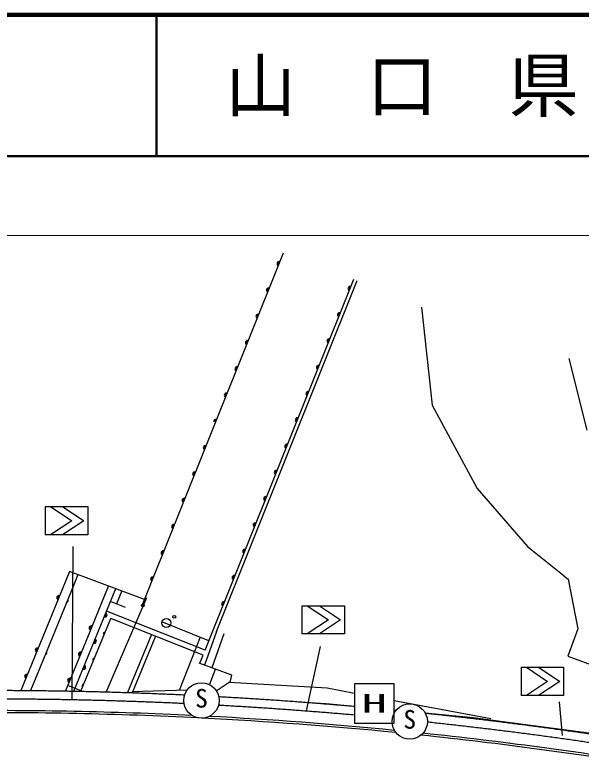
# Model space of a CAD drawing. Units: millimetres, scale not verified. Extents: x 40000 to 680000, y 20000 to 380000.
# Drawn here: x 322995 to 363038, y 327492 to 380000 of the extents above; entities that cross this region are included whole.
import ezdxf
from ezdxf.enums import TextEntityAlignment as Align

# ---------------------------------------------------------------- set-up
doc = ezdxf.new("R2010")
doc.units = ezdxf.units.MM
doc.header["$LTSCALE"] = 1000
for name, color, linetype, lineweight in [('M-BGD', 7, 'Continuous', 25), ('M-STR-HTXT', 7, 'Continuous', 13), ('M-STR-STR1', 1, 'Continuous', 25), ('M-STR-STRC', 7, 'Continuous', 25), ('M-TTL', 2, 'Continuous', 140), ('M-TTL-LINE', 7, 'Continuous', 50)]:
    doc.layers.add(name, color=color, linetype=linetype, lineweight=lineweight)
doc.layers.add('M-TTL-TXT', color=7, linetype='Continuous')
doc.styles.add('ＭＳ ゴシック', font='')
doc.styles.get('ＭＳ ゴシック').set_extended_font_data('MS Gothic')

msp = doc.modelspace()

# ---------------------------------------------------------------- linework, layer by layer
at = {"layer": 'M-BGD'}
for p, q in [((331993, 338226), (341991, 363161)), ((336445, 335056), (346970, 361304)), ((337251, 336392), (347203, 361211)), ((351753, 359324), (352494, 352385)), ((363470, 350629), (362184, 355695)), ((352494, 352385), (355688, 346496)), ((355688, 346496), (359250, 342384)), ((359250, 342384), (361829, 340319)), ((326869, 340623), (325400, 337038)), ((332164, 338655), (326869, 340623)), ((327456, 340405), (327253, 339910)), ((361822, 340324), (361829, 340319)), ((361822, 340322), (361829, 340316)), ((361822, 340322), (362115, 340087)), ((327253, 339910), (326047, 336968)), ((362115, 340087), (362815, 336572)), ((327162, 332165), (330130, 339411)), ((329614, 339602), (329430, 339153)), ((330566, 339249), (330190, 338332)), ((329430, 339153), (328169, 336075)), ((332315, 338761), (329450, 332110)), ((330822, 338080), (329759, 338504)), ((336445, 335056), (329483, 337830)), ((327658, 332154), (329771, 337310)), ((336306, 334707), (329771, 337310)), ((325400, 337038), (323424, 332215)), ((326048, 336968), (324778, 333869)), ((336716, 335732), (333398, 337054)), ((328169, 336075), (326571, 332176)), ((332654, 336162), (330963, 332064)), ((337251, 336392), (336405, 334008)), ((337779, 336208), (336929, 333813)), ((362815, 336572), (362095, 334635)), ((332941, 336047), (331293, 332053)), ((336108, 335974), (334603, 332216)), ((336074, 334130), (336306, 334707)), ((362095, 334635), (373092, 330547)), ((338343, 333287), (336020, 334151)), ((324778, 333869), (324098, 332210)), ((336754, 332616), (337184, 333718)), ((338217, 332803), (338343, 333287)), ((327730, 332153), (326730, 332564)), ((337239, 332181), (338142, 332807)), ((338142, 332807), (345084, 332388)), ((345084, 332388), (347019, 332026)), ((335179, 332236), (331257, 332102)), ((349819, 331503), (356641, 330227)), ((349819, 330827), (349956, 330814)), ((356628, 330128), (365855, 328917)), ((358400, 329865), (358413, 329863)), ((358409, 329894), (358422, 329892)), ((358210, 329284), (358223, 329282))]:
    msp.add_line(p, q, dxfattribs=at)
for points in [[(343458, 331384), (344998, 331291), (347019, 331097)], [(352007, 330616), (354413, 330385), (355414, 330289), (356628, 330128)]]:
    msp.add_lwpolyline(points, dxfattribs=at)
for centre, radius in [((332041, 338209), 100), ((333703, 336982), 325), ((334267, 337424), 100)]:
    msp.add_circle(centre, radius, dxfattribs=at)
for centre, radius, start, end in [((341683, 362392), 150, 68.1502, 248.1501), ((341683, 362392), 75.1, 68.1502, 248.1501), ((346704, 360641), 150, 68.1502, 248.1501), ((340937, 360533), 150, 68.1502, 248.1501), ((340937, 360533), 75.1, 68.1502, 248.1501), ((346704, 360641), 75.1, 68.1502, 248.1501), ((340192, 358674), 150, 68.1502, 248.1501), ((340192, 358674), 75.1, 68.1502, 248.1501), ((345959, 358782), 150, 68.1502, 248.1501), ((345959, 358782), 75.1, 68.1502, 248.1501), ((345214, 356923), 150, 68.1502, 248.1501), ((339446, 356815), 150, 68.1502, 248.1501), ((339446, 356815), 75.1, 68.1502, 248.1501), ((345214, 356923), 75.1, 68.1502, 248.1501), ((338701, 354956), 150, 68.1502, 248.1501), ((338701, 354956), 75.1, 68.1502, 248.1501), ((344468, 355064), 150, 68.1502, 248.1501), ((344468, 355064), 75.1, 68.1502, 248.1501), ((337956, 353097), 150, 68.1502, 248.1501), ((337956, 353097), 75.1, 68.1502, 248.1501), ((343723, 353205), 150, 68.1502, 248.1501), ((343723, 353205), 75.1, 68.1502, 248.1501), ((337210, 351238), 150, 68.1502, 188.5476), ((337210, 351238), 75.1, 68.1502, 229.3521), ((342977, 351346), 150, 68.1502, 248.1501), ((342977, 351346), 75.1, 68.1502, 248.1501), ((336465, 349380), 150, 68.1502, 248.1501), ((336465, 349380), 75.1, 68.1502, 248.1501), ((342232, 349487), 150, 68.1502, 248.1501), ((342232, 349487), 75.1, 68.1502, 248.1501), ((335719, 347521), 150, 68.1502, 248.1501), ((341487, 347628), 150, 68.1502, 248.1501), ((341487, 347628), 75.1, 68.1502, 248.1501), ((335719, 347521), 75.1, 68.1502, 248.1501), ((334974, 345662), 150, 68.1502, 248.1501), ((334974, 345662), 75.1, 68.1502, 248.1501), ((340741, 345769), 150, 68.1502, 248.1501), ((340741, 345769), 75.1, 68.1502, 248.1501), ((334229, 343803), 150, 68.1502, 248.1501), ((339996, 343910), 150, 68.1502, 248.1501), ((339996, 343910), 75.1, 68.1502, 248.1501), ((334229, 343803), 75.1, 68.1502, 248.1501), ((333483, 341944), 150, 68.1502, 248.1501), ((333483, 341944), 75.1, 68.1502, 248.1501), ((339250, 342051), 150, 68.1502, 248.1501), ((339250, 342051), 75.1, 68.1502, 248.1501), ((338505, 340193), 150, 68.1502, 248.1501), ((338505, 340193), 75.1, 68.1502, 248.1501), ((332738, 340085), 150, 68.1502, 248.1501), ((332738, 340085), 75.1, 68.1502, 248.1501), ((326110, 338770), 150, 67.7191, 247.719), ((326110, 338770), 75.1, 67.7191, 247.719), ((326696, 338552), 75.1, 247.719, 67.719), ((337760, 338334), 150, 68.1502, 248.1501), ((337760, 338334), 75.1, 68.1502, 248.1501), ((329371, 337557), 150, 247.719, 67.719), ((329371, 337557), 75.1, 247.719, 67.719), ((328397, 336631), 150, 67.7191, 247.719), ((328397, 336631), 75.1, 67.7191, 247.719), ((329335, 336246), 75.1, 67.7191, 247.719), ((328612, 335704), 150, 247.719, 67.719), ((328612, 335704), 75.1, 247.719, 67.719), ((324591, 335063), 150, 67.7191, 247.719), ((324591, 335063), 75.1, 67.7191, 247.719), ((325178, 334845), 75.1, 247.719, 67.719), ((327637, 334778), 150, 67.7191, 247.719), ((327637, 334778), 75.1, 67.7191, 247.719), ((327852, 333851), 150, 247.719, 67.719), ((328576, 334393), 75.1, 67.7191, 247.719), ((327852, 333851), 75.1, 247.719, 67.719), ((323832, 333210), 150, 67.7191, 247.719), ((323832, 333210), 75.1, 67.7191, 247.719), ((326878, 332924), 150, 67.7191, 247.719), ((326878, 332924), 75.1, 67.7191, 247.719), ((327817, 332540), 75.1, 67.7191, 247.719), ((321328, 39335), 291300, 87.11218, 90.52139), ((321328, 39335), 291450, 87.20662, 90.48591), ((321328, 39335), 291450, 84.38778, 86.96922), ((321328, 39335), 291300, 84.36301, 87.06366), ((321328, 39335), 291300, 80.69491, 84.01352), ((321328, 39335), 291450, 80.72596, 83.98875), ((321324, 39341), 291450, 82.77846, 82.78102)]:
    msp.add_arc(centre, radius, start, end, dxfattribs=at)
for points, knots in [([(319209, 331616), (319217, 331616), (319226, 331616), (319234, 331616), (319396, 331617), (319559, 331618), (319722, 331619), (319884, 331620), (320047, 331620), (320210, 331621), (320372, 331622), (320535, 331622), (320698, 331622), (320860, 331623), (321023, 331623), (321186, 331623), (321348, 331623), (321511, 331623), (321674, 331623), (321836, 331623), (321999, 331622), (322162, 331622), (322324, 331621), (322487, 331621), (322650, 331620), (322812, 331619), (322975, 331618), (323138, 331617), (323300, 331616), (323463, 331615), (323626, 331614), (323788, 331613), (323951, 331611), (324114, 331610), (324276, 331608), (324439, 331606), (324602, 331605), (324764, 331603), (324927, 331601), (325090, 331599), (325252, 331597), (325415, 331594), (325578, 331592), (325740, 331590), (325903, 331587), (326066, 331584), (326228, 331582), (326391, 331579), (326554, 331576), (326716, 331573), (326879, 331570), (327041, 331567), (327204, 331564), (327367, 331560), (327529, 331557), (327692, 331553), (327855, 331550), (328017, 331546), (328180, 331542), (328343, 331538), (328505, 331534), (328668, 331530), (328830, 331526), (328993, 331522), (329156, 331518), (329318, 331513), (329481, 331509), (329643, 331504), (329806, 331500), (329969, 331495), (330131, 331490), (330294, 331485), (330456, 331480), (330619, 331475), (330782, 331470), (330944, 331464), (331107, 331459), (331269, 331453), (331432, 331448), (331594, 331442), (331757, 331436), (331920, 331430), (332082, 331424), (332245, 331418), (332407, 331412), (332570, 331406), (332732, 331400), (332895, 331393), (333057, 331387), (333220, 331380), (333382, 331374), (333545, 331367), (333708, 331360), (333870, 331353), (334033, 331346), (334195, 331339), (334358, 331332), (334520, 331324), (334683, 331317), (334845, 331309), (334881, 331308), (334917, 331306), (334952, 331304)], [0, 0, 0, 0, 1, 1, 1, 2, 2, 2, 3, 3, 3, 4, 4, 4, 5, 5, 5, 6, 6, 6, 7, 7, 7, 8, 8, 8, 9, 9, 9, 10, 10, 10, 11, 11, 11, 12, 12, 12, 13, 13, 13, 14, 14, 14, 15, 15, 15, 16, 16, 16, 17, 17, 17, 18, 18, 18, 19, 19, 19, 20, 20, 20, 21, 21, 21, 22, 22, 22, 23, 23, 23, 24, 24, 24, 25, 25, 25, 26, 26, 26, 27, 27, 27, 28, 28, 28, 29, 29, 29, 30, 30, 30, 31, 31, 31, 32, 32, 32, 33, 33, 33, 34, 34, 34, 34]), ([(337399, 331180), (337522, 331173), (337646, 331166), (337769, 331159), (337932, 331150), (338094, 331141), (338256, 331131), (338419, 331122), (338581, 331112), (338744, 331102), (338906, 331093), (339068, 331083), (339231, 331073), (339393, 331063), (339555, 331053), (339718, 331043), (339880, 331032), (340042, 331022), (340205, 331011), (340367, 331001), (340529, 330990), (340692, 330980), (340854, 330969), (341016, 330958), (341179, 330947), (341341, 330936), (341503, 330924), (341666, 330913), (341828, 330902), (341990, 330890), (342152, 330879), (342315, 330867), (342477, 330855), (342639, 330844), (342801, 330832), (342964, 330820), (343126, 330808), (343288, 330795), (343450, 330783), (343612, 330771), (343775, 330758), (343937, 330746), (344099, 330733), (344261, 330720), (344423, 330708), (344585, 330695), (344748, 330682), (344910, 330669), (345072, 330655), (345234, 330642), (345396, 330629), (345558, 330615), (345720, 330602), (345882, 330588), (346044, 330574), (346207, 330561), (346369, 330547), (346531, 330533), (346693, 330519), (346855, 330504), (347017, 330490), (347017, 330490), (347018, 330490), (347019, 330490)], [0, 0, 0, 0, 1, 1, 1, 2, 2, 2, 3, 3, 3, 4, 4, 4, 5, 5, 5, 6, 6, 6, 7, 7, 7, 8, 8, 8, 9, 9, 9, 10, 10, 10, 11, 11, 11, 12, 12, 12, 13, 13, 13, 14, 14, 14, 15, 15, 15, 16, 16, 16, 17, 17, 17, 18, 18, 18, 19, 19, 19, 20, 20, 20, 21, 21, 21, 21]), ([(352165, 329990), (352230, 329983), (352295, 329976), (352359, 329969), (352521, 329952), (352683, 329934), (352845, 329917), (353006, 329899), (353168, 329881), (353330, 329864), (353491, 329846), (353653, 329828), (353815, 329810), (353976, 329792), (354138, 329773), (354300, 329755), (354461, 329737), (354623, 329718), (354785, 329699), (354946, 329681), (355108, 329662), (355269, 329643), (355431, 329624), (355592, 329605), (355754, 329586), (355916, 329567), (356077, 329548), (356239, 329528), (356400, 329509), (356562, 329489), (356723, 329469), (356884, 329450), (357046, 329430), (357207, 329410), (357369, 329390), (357530, 329370), (357692, 329350), (357853, 329329), (358014, 329309), (358176, 329288), (358337, 329268), (358499, 329247), (358660, 329226), (358821, 329206), (358983, 329185), (359144, 329164), (359305, 329143), (359466, 329121), (359628, 329100), (359789, 329079), (359950, 329057), (360111, 329036), (360273, 329014), (360434, 328992), (360595, 328971), (360756, 328949), (360917, 328927), (361079, 328905), (361240, 328882), (361401, 328860), (361562, 328838), (361723, 328815), (361884, 328793), (362045, 328770), (362206, 328747), (362367, 328725), (362528, 328702), (362689, 328679), (362851, 328656), (363012, 328632), (363173, 328609), (363334, 328586), (363494, 328562), (363655, 328539), (363816, 328515), (363977, 328492), (364138, 328468), (364299, 328444), (364460, 328420), (364621, 328396), (364782, 328372), (364943, 328347), (365103, 328323), (365264, 328299), (365425, 328274), (365586, 328250), (365747, 328225), (365907, 328200), (366068, 328175), (366229, 328150), (366390, 328125), (366550, 328100), (366711, 328075), (366872, 328050), (367032, 328024), (367193, 327999), (367354, 327973), (367514, 327948), (367675, 327922), (367836, 327896), (367930, 327881), (368025, 327865), (368120, 327850)], [0, 0, 0, 0, 1, 1, 1, 2, 2, 2, 3, 3, 3, 4, 4, 4, 5, 5, 5, 6, 6, 6, 7, 7, 7, 8, 8, 8, 9, 9, 9, 10, 10, 10, 11, 11, 11, 12, 12, 12, 13, 13, 13, 14, 14, 14, 15, 15, 15, 16, 16, 16, 17, 17, 17, 18, 18, 18, 19, 19, 19, 20, 20, 20, 21, 21, 21, 22, 22, 22, 23, 23, 23, 24, 24, 24, 25, 25, 25, 26, 26, 26, 27, 27, 27, 28, 28, 28, 29, 29, 29, 30, 30, 30, 31, 31, 31, 32, 32, 32, 33, 33, 33, 34, 34, 34, 34])]:
    msp.add_open_spline(points, degree=3, knots=knots, dxfattribs=at)
msp.add_open_spline([(334952, 331304), (334954, 331304), (334956, 331304), (334957, 331304)], degree=3, dxfattribs=at)
at = {"layer": 'M-STR-HTXT'}
msp.add_line((300891, 364387), (561455, 364387), dxfattribs=at)
at = {"layer": 'M-STR-STR1'}
for points, knots in [([(319073, 332215), (319125, 332215), (319177, 332215), (319229, 332216), (319392, 332217), (319555, 332218), (319718, 332219), (319881, 332220), (320044, 332220), (320207, 332221), (320370, 332222), (320533, 332222), (320696, 332222), (320859, 332223), (321022, 332223), (321186, 332223), (321349, 332223), (321512, 332223), (321675, 332223), (321838, 332223), (322001, 332222), (322164, 332222), (322327, 332221), (322490, 332221), (322653, 332220), (322816, 332219), (322979, 332218), (323142, 332217), (323305, 332216), (323468, 332215), (323631, 332214), (323794, 332213), (323957, 332211), (324120, 332210), (324283, 332208), (324445, 332206), (324608, 332205), (324771, 332203), (324934, 332201), (325097, 332199), (325260, 332196), (325423, 332194), (325586, 332192), (325749, 332189), (325912, 332187), (326075, 332184), (326238, 332182), (326401, 332179), (326564, 332176), (326727, 332173), (326890, 332170), (327053, 332167), (327216, 332164), (327379, 332160), (327542, 332157), (327705, 332153), (327868, 332150), (328031, 332146), (328194, 332142), (328357, 332138), (328520, 332134), (328683, 332130), (328846, 332126), (329009, 332122), (329172, 332118), (329335, 332113), (329498, 332109), (329661, 332104), (329823, 332099), (329986, 332094), (330149, 332090), (330312, 332085), (330475, 332080), (330638, 332074), (330801, 332069), (330964, 332064), (331127, 332058), (331290, 332053), (331453, 332047), (331616, 332042), (331778, 332036), (331941, 332030), (332104, 332024), (332267, 332018), (332430, 332012), (332593, 332006), (332756, 331999), (332919, 331993), (333082, 331986), (333244, 331980), (333407, 331973), (333570, 331966), (333733, 331959), (333896, 331952), (334059, 331945), (334222, 331938), (334384, 331931), (334547, 331924), (334710, 331916), (334873, 331909), (334917, 331907), (334961, 331905), (335005, 331903)], [0, 0, 0, 0, 1, 1, 1, 2, 2, 2, 3, 3, 3, 4, 4, 4, 5, 5, 5, 6, 6, 6, 7, 7, 7, 8, 8, 8, 9, 9, 9, 10, 10, 10, 11, 11, 11, 12, 12, 12, 13, 13, 13, 14, 14, 14, 15, 15, 15, 16, 16, 16, 17, 17, 17, 18, 18, 18, 19, 19, 19, 20, 20, 20, 21, 21, 21, 22, 22, 22, 23, 23, 23, 24, 24, 24, 25, 25, 25, 26, 26, 26, 27, 27, 27, 28, 28, 28, 29, 29, 29, 30, 30, 30, 31, 31, 31, 32, 32, 32, 33, 33, 33, 34, 34, 34, 34]), ([(337412, 331780), (337543, 331773), (337673, 331765), (337803, 331758), (337966, 331749), (338129, 331740), (338291, 331730), (338454, 331721), (338617, 331711), (338779, 331701), (338942, 331692), (339105, 331682), (339268, 331672), (339430, 331662), (339593, 331652), (339756, 331641), (339918, 331631), (340081, 331621), (340244, 331610), (340406, 331600), (340569, 331589), (340732, 331578), (340894, 331567), (341057, 331556), (341219, 331545), (341382, 331534), (341545, 331523), (341707, 331512), (341870, 331500), (342033, 331489), (342195, 331477), (342358, 331466), (342520, 331454), (342683, 331442), (342845, 331430), (343008, 331418), (343171, 331406), (343333, 331394), (343496, 331381), (343658, 331369), (343821, 331357), (343983, 331344), (344146, 331331), (344308, 331319), (344471, 331306), (344633, 331293), (344796, 331280), (344958, 331267), (345121, 331253), (345283, 331240), (345446, 331227), (345608, 331213), (345770, 331200), (345933, 331186), (346095, 331172), (346258, 331158), (346420, 331144), (346582, 331130), (346728, 331118), (346873, 331105), (347019, 331092)], [0, 0, 0, 0, 1, 1, 1, 2, 2, 2, 3, 3, 3, 4, 4, 4, 5, 5, 5, 6, 6, 6, 7, 7, 7, 8, 8, 8, 9, 9, 9, 10, 10, 10, 11, 11, 11, 12, 12, 12, 13, 13, 13, 14, 14, 14, 15, 15, 15, 16, 16, 16, 17, 17, 17, 18, 18, 18, 19, 19, 19, 20, 20, 20, 20]), ([(352015, 330609), (352151, 330594), (352287, 330580), (352423, 330565), (352585, 330548), (352747, 330531), (352909, 330513), (353071, 330495), (353234, 330478), (353396, 330460), (353558, 330442), (353720, 330424), (353882, 330406), (354044, 330388), (354206, 330370), (354367, 330351), (354529, 330333), (354691, 330314), (354853, 330296), (355015, 330277), (355177, 330258), (355339, 330239), (355501, 330220), (355663, 330201), (355825, 330182), (355987, 330163), (356148, 330143), (356310, 330124), (356472, 330104), (356634, 330085), (356796, 330065), (356958, 330045), (357119, 330025), (357281, 330005), (357443, 329985), (357605, 329965), (357766, 329945), (357928, 329925), (358090, 329904), (358251, 329884), (358413, 329863), (358575, 329842), (358737, 329822), (358898, 329801), (359060, 329780), (359221, 329759), (359383, 329738), (359545, 329716), (359706, 329695), (359868, 329674), (360029, 329652), (360191, 329630), (360353, 329609), (360514, 329587), (360676, 329565), (360837, 329543), (360999, 329521), (361160, 329499), (361322, 329477), (361483, 329454), (361645, 329432), (361806, 329410), (361967, 329387), (362129, 329364), (362290, 329342), (362452, 329319), (362613, 329296), (362774, 329273), (362936, 329250), (363097, 329226), (363258, 329203), (363420, 329180), (363581, 329156), (363742, 329133), (363904, 329109), (364065, 329085), (364226, 329061), (364387, 329037), (364549, 329013), (364710, 328989), (364871, 328965), (365032, 328941), (365193, 328916), (365355, 328892), (365516, 328867), (365677, 328843), (365838, 328818), (365999, 328793), (366160, 328768), (366321, 328743), (366482, 328718), (366643, 328693), (366804, 328668), (366965, 328642), (367126, 328617), (367287, 328591), (367448, 328566), (367609, 328540), (367770, 328514), (367931, 328488), (368078, 328465), (368224, 328441), (368370, 328417)], [0, 0, 0, 0, 1, 1, 1, 2, 2, 2, 3, 3, 3, 4, 4, 4, 5, 5, 5, 6, 6, 6, 7, 7, 7, 8, 8, 8, 9, 9, 9, 10, 10, 10, 11, 11, 11, 12, 12, 12, 13, 13, 13, 14, 14, 14, 15, 15, 15, 16, 16, 16, 17, 17, 17, 18, 18, 18, 19, 19, 19, 20, 20, 20, 21, 21, 21, 22, 22, 22, 23, 23, 23, 24, 24, 24, 25, 25, 25, 26, 26, 26, 27, 27, 27, 28, 28, 28, 29, 29, 29, 30, 30, 30, 31, 31, 31, 32, 32, 32, 33, 33, 33, 34, 34, 34, 34])]:
    msp.add_open_spline(points, degree=3, knots=knots, dxfattribs=at)
for points in [[(337408, 331780), (337409, 331780), (337411, 331780), (337412, 331780)], [(349819, 330832), (349876, 330826), (349933, 330821), (349991, 330815)], [(352010, 330609), (352012, 330609), (352013, 330609), (352015, 330609)]]:
    msp.add_open_spline(points, degree=3, dxfattribs=at)
at = {"layer": 'M-STR-STRC'}
for p, q in [((325144, 345215), (328144, 345215)), ((325144, 345215), (325144, 343215)), ((325514, 345215), (327014, 344215)), ((326375, 345215), (327875, 344215)), ((328144, 345215), (328144, 343215)), ((327014, 344215), (325514, 343215)), ((327875, 344215), (326375, 343215)), ((328144, 343215), (325144, 343215)), ((327041, 331567), (327113, 342403)), ((343298, 338204), (346298, 338204)), ((343298, 338204), (343298, 336204)), ((343668, 338204), (345168, 337204)), ((344529, 338204), (346029, 337204)), ((346298, 338204), (346298, 336204)), ((345168, 337204), (343668, 336204)), ((346029, 337204), (344529, 336204)), ((346298, 336204), (343298, 336204)), ((343612, 330771), (344603, 335319)), ((358792, 333847), (361792, 333847)), ((358792, 333847), (358792, 331847)), ((359162, 333847), (360662, 332847)), ((360023, 333847), (361523, 332847)), ((361792, 333847), (361792, 331847)), ((360662, 332847), (359162, 331847)), ((361523, 332847), (360023, 331847)), ((361792, 331847), (358792, 331847)), ((361727, 329033), (361504, 331403))]:
    msp.add_line(p, q, dxfattribs=at)
msp.add_lwpolyline([(347019, 329889), (349819, 329889), (349819, 332689), (347019, 332689)], close=True, dxfattribs=at)
for centre in [(336190, 331501), (350914, 330011)]:
    msp.add_circle(centre, 1250, dxfattribs=at)
at = {"layer": 'M-TTL'}
msp.add_line((680000, 380000), (40000, 380000), dxfattribs=at)
at = {"layer": 'M-TTL-LINE'}
for p, q in [((333000, 380000), (333000, 370000)), ((40000, 370000), (680000, 370000))]:
    msp.add_line(p, q, dxfattribs=at)

# ---------------------------------------------------------------- texts
at = {"layer": 'M-STR-STRC', "style": 'ＭＳ ゴシック'}
for p in [(336190, 330601), (350914, 329111)]:
    msp.add_text('S', height=1320, dxfattribs=at).set_placement(p, align=Align.BOTTOM_CENTER)
at = {"layer": 'M-STR-STRC', "style": 'ＭＳ ゴシック', "width": 2}
msp.add_text('H', height=1320, dxfattribs=at).set_placement((348419, 331289), align=Align.MIDDLE_CENTER)
at = {"layer": 'M-TTL-TXT', "style": 'ＭＳ ゴシック'}
msp.add_text('山\u3000口\u3000県', height=3666, dxfattribs=at).set_placement((350375, 375000), align=Align.MIDDLE_CENTER)

doc.saveas('drawing.dxf')
